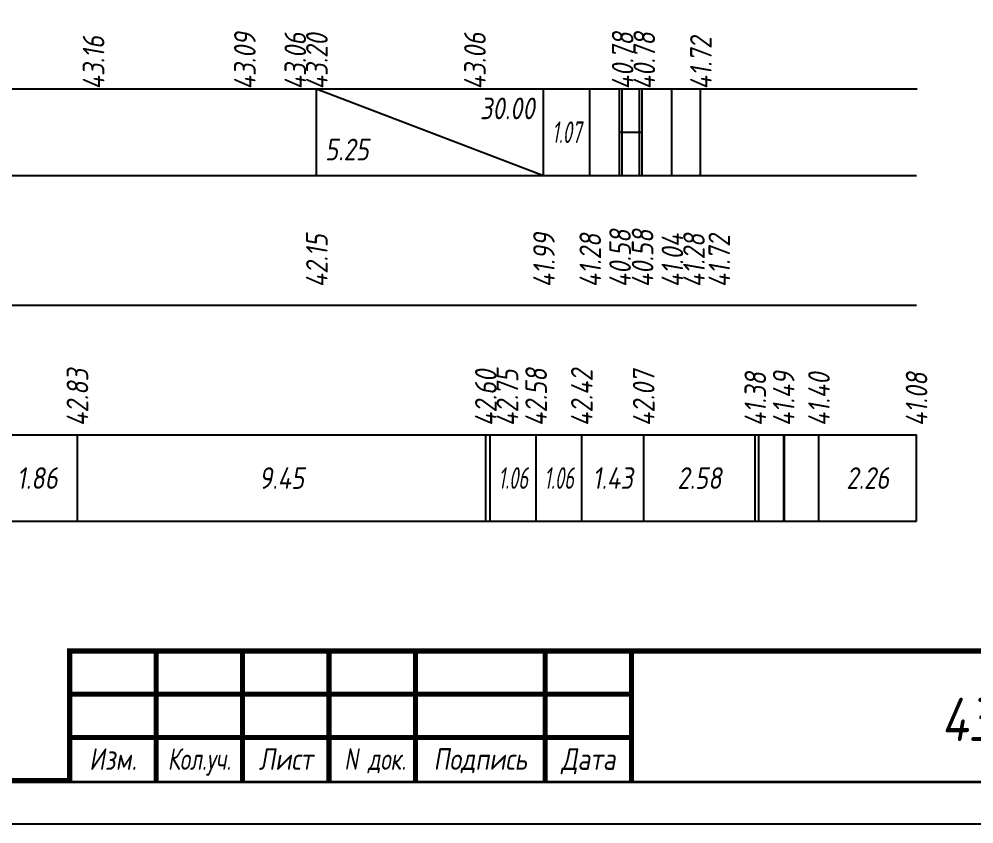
# Model space of a CAD drawing. Extents: x -717 to 1451, y -133302 to 233.
# Drawn here: x 194.1 to 304.6, y -113347.4 to -113254.3 of the extents above; entities that cross this region are included whole.
import ezdxf
from ezdxf.enums import TextEntityAlignment as Align

# ---------------------------------------------------------------- set-up
doc = ezdxf.new("R2010")
doc.units = 0
for name, color, linetype in [('Зарамочное оформление', 7, 'Continuous'), ('Код_510', 7, 'Continuous'), ('Код_514', 1, 'Continuous'), ('Код_516', 1, 'Continuous'), ('Таблица', 7, 'Continuous')]:
    doc.layers.add(name, color=color, linetype=linetype)
doc.styles.add('М', font='romand.shx', dxfattribs={"width": 0.8, "oblique": 10, "height": 2.5})

# ---------------------------------------------------------------- blocks, each defined once
blk = doc.blocks.new('Штамп')
at = {"linetype": 'Continuous'}
blk.add_wipeout([(199.95, -411.25), (384.95, -411.25), (384.95, -426.25), (199.95, -426.25)], dxfattribs=at).dxf.layer = 'Зарамочное оформление'
at = {"layer": 'Зарамочное оформление', "linetype": 'Continuous', "lineweight": -3, "const_width": 0.6, "flags": 128}
for points in [[(199.95, -426.25), (199.95, -411.25), (384.95, -411.25)], [(209.95, -411.25), (209.95, -426.25)], [(219.95, -411.25), (219.95, -426.25)], [(229.95, -411.25), (229.95, -426.25)], [(239.95, -411.25), (239.95, -426.25)], [(254.95, -411.25), (254.95, -426.25)], [(264.95, -411.25), (264.95, -426.25)], [(199.95, -416.25), (264.95, -416.25)], [(199.95, -421.25), (264.95, -421.25)]]:
    blk.add_lwpolyline(points, dxfattribs=at)
at = {"linetype": 'Continuous', "insert": (319.95, -419.17), "char_height": 5, "width": 110, "attachment_point": 5, "style": 'М'}
blk.add_mtext('{\\Q10;\\W0.8;43/23-Р-ЗП2-1}', dxfattribs=at)
at = {"layer": 'Зарамочное оформление', "linetype": 'Continuous', "style": 'М', "oblique": 10}
for s, width, p in [('Изм.', 0.8, (204.95, -423.75)), ('Кол.уч.', 0.7, (214.95, -423.75)), ('Лист', 0.8, (224.95, -423.75)), ('N док.', 0.7, (235.28, -423.75)), ('Подпись', 0.8, (247.45, -423.75)), ('Дата', 0.8, (259.95, -423.75))]:
    blk.add_text(s, height=2.5, dxfattribs=dict(at, width=width)).set_placement(p, align=Align.MIDDLE_CENTER)
blk = doc.blocks.new('шифр')
blk.add_blockref('Штамп', (0, -112976))

msp = doc.modelspace()

# ---------------------------------------------------------------- linework, layer by layer
at = {"flags": 128}
msp.add_lwpolyline([(-30.054, -113347.421), (389.946, -113347.421), (389.946, -113050.421), (-30.054, -113050.421)], close=True, dxfattribs=at)
at = {"const_width": 0.6, "flags": 128}
msp.add_lwpolyline([(-10.054, -113342.421), (384.946, -113342.421), (384.946, -113055.421), (-10.054, -113055.421)], close=True, dxfattribs=at)

# ---------------------------------------------------------------- texts
at = {"layer": 'Код_510', "style": 'М', "oblique": 10, "width": 0.8}
msp.add_text('1.86', height=2.5, dxfattribs=at).set_placement((196.206, -113307.421), align=Align.MIDDLE_CENTER)

# ---------------------------------------------------------------- next in the draw order: block references
msp.add_blockref('шифр', (0, 59.829))

# ---------------------------------------------------------------- next in the draw order: linework, layer by layer
at = {"layer": 'Код_510'}
for p, q in [((200.849, -113312.421), (200.849, -113302.421)), ((248.09, -113312.421), (248.09, -113302.421)), ((248.59, -113312.421), (248.59, -113302.421)), ((253.914, -113312.421), (253.914, -113302.421)), ((259.199, -113312.421), (259.199, -113302.421)), ((266.356, -113312.421), (266.356, -113302.421)), ((279.269, -113312.421), (279.269, -113302.421)), ((279.681, -113312.421), (279.681, -113302.421)), ((282.55, -113312.421), (282.55, -113302.421)), ((282.625, -113312.421), (282.625, -113302.421)), ((286.633, -113312.421), (286.633, -113302.421)), ((297.922, -113312.421), (297.922, -113302.421))]:
    msp.add_line(p, q, dxfattribs=at)
at = {"layer": 'Код_516'}
for p, q in [((228.496, -113272.421), (228.496, -113262.421)), ((228.496, -113262.421), (254.763, -113272.421)), ((254.763, -113272.421), (254.763, -113262.421)), ((260.121, -113272.421), (260.121, -113262.421)), ((260.121, -113272.421), (260.121, -113262.421)), ((263.568, -113272.421), (263.568, -113262.421)), ((263.871, -113272.421), (263.871, -113262.421)), ((265.871, -113272.421), (265.871, -113262.421)), ((266.174, -113272.421), (266.174, -113262.421)), ((269.621, -113272.421), (269.621, -113262.421)), ((269.621, -113272.421), (269.621, -113262.421)), ((272.922, -113272.421), (272.922, -113262.421)), ((263.568, -113267.421), (263.871, -113267.421)), ((263.871, -113267.421), (265.871, -113267.421)), ((265.871, -113267.421), (266.174, -113267.421))]:
    msp.add_line(p, q, dxfattribs=at)
at = {"layer": 'Таблица'}
for p, q in [((80, -113262.421), (297.976, -113262.421)), ((79.946, -113272.421), (297.922, -113272.421)), ((79.946, -113287.421), (297.922, -113287.421)), ((79.946, -113302.421), (297.922, -113302.421)), ((79.946, -113312.421), (297.922, -113312.421))]:
    msp.add_line(p, q, dxfattribs=at)

# ---------------------------------------------------------------- next in the draw order: texts
at = {"layer": 'Код_510', "style": 'М', "oblique": 10, "width": 0.8}
for s, p in [('42.83', (200.849, -113301.421)), ('42.60', (248.09, -113301.421)), ('42.75', (250.59, -113301.421)), ('42.58', (253.914, -113301.421)), ('42.42', (259.199, -113301.421)), ('42.07', (266.356, -113301.421)), ('41.38', (279.269, -113301.421)), ('41.49', (282.55, -113301.421)), ('41.40', (286.633, -113301.421)), ('41.08', (297.922, -113301.421))]:
    msp.add_text(s, height=2.5, rotation=90, dxfattribs=at).set_placement(p, align=Align.MIDDLE_LEFT)
at = {"layer": 'Код_510', "style": 'М', "oblique": 10}
for s, width, p in [('9.45', 0.8, (224.469, -113307.421)), ('1.06', 0.6, (251.252, -113307.421)), ('1.06', 0.6, (256.557, -113307.421)), ('1.43', 0.8, (262.778, -113307.421)), ('2.58', 0.8, (272.812, -113307.421)), ('2.26', 0.8, (292.277, -113307.421))]:
    msp.add_text(s, height=2.5, dxfattribs=dict(at, width=width)).set_placement(p, align=Align.MIDDLE_CENTER)
at = {"layer": 'Код_514', "style": 'М', "oblique": 10, "width": 0.8}
for s, p in [('43.09', (220.217, -113262.483)), ('43.06', (226.05, -113262.483)), ('43.20', (228.55, -113262.483)), ('43.06', (246.834, -113262.483)), ('40.78', (263.925, -113262.483)), ('40.78', (266.425, -113262.483)), ('41.72', (272.976, -113262.483)), ('43.16', (202.717, -113262.483))]:
    msp.add_text(s, height=2.5, rotation=90, dxfattribs=at).set_placement(p, align=Align.MIDDLE_LEFT)
at = {"layer": 'Код_516', "style": 'М', "oblique": 10, "width": 0.8}
msp.add_text('30.00', height=2.5, dxfattribs=at).set_placement((253.763, -113263.421), align=Align.TOP_RIGHT)
at = {"layer": 'Код_516', "style": 'М', "oblique": 10, "width": 0.6}
msp.add_text('1.07', height=2.5, dxfattribs=at).set_placement((257.442, -113267.421), align=Align.MIDDLE_CENTER)
at = {"layer": 'Код_516', "style": 'М', "oblique": 10, "width": 0.8}
msp.add_text('5.25', height=2.5, dxfattribs=at).set_placement((229.496, -113271.421), align=Align.BOTTOM_LEFT)
for s, p in [('42.15', (228.55, -113285.371)), ('41.99', (254.818, -113285.371)), ('41.28', (260.175, -113285.371)), ('40.58', (263.622, -113285.371)), ('40.58', (266.228, -113285.371)), ('41.04', (269.675, -113285.371)), ('41.28', (272.175, -113285.371)), ('41.72', (275.101, -113285.371))]:
    msp.add_text(s, height=2.5, rotation=90, dxfattribs=at).set_placement(p, align=Align.MIDDLE_LEFT)

doc.saveas('drawing.dxf')
